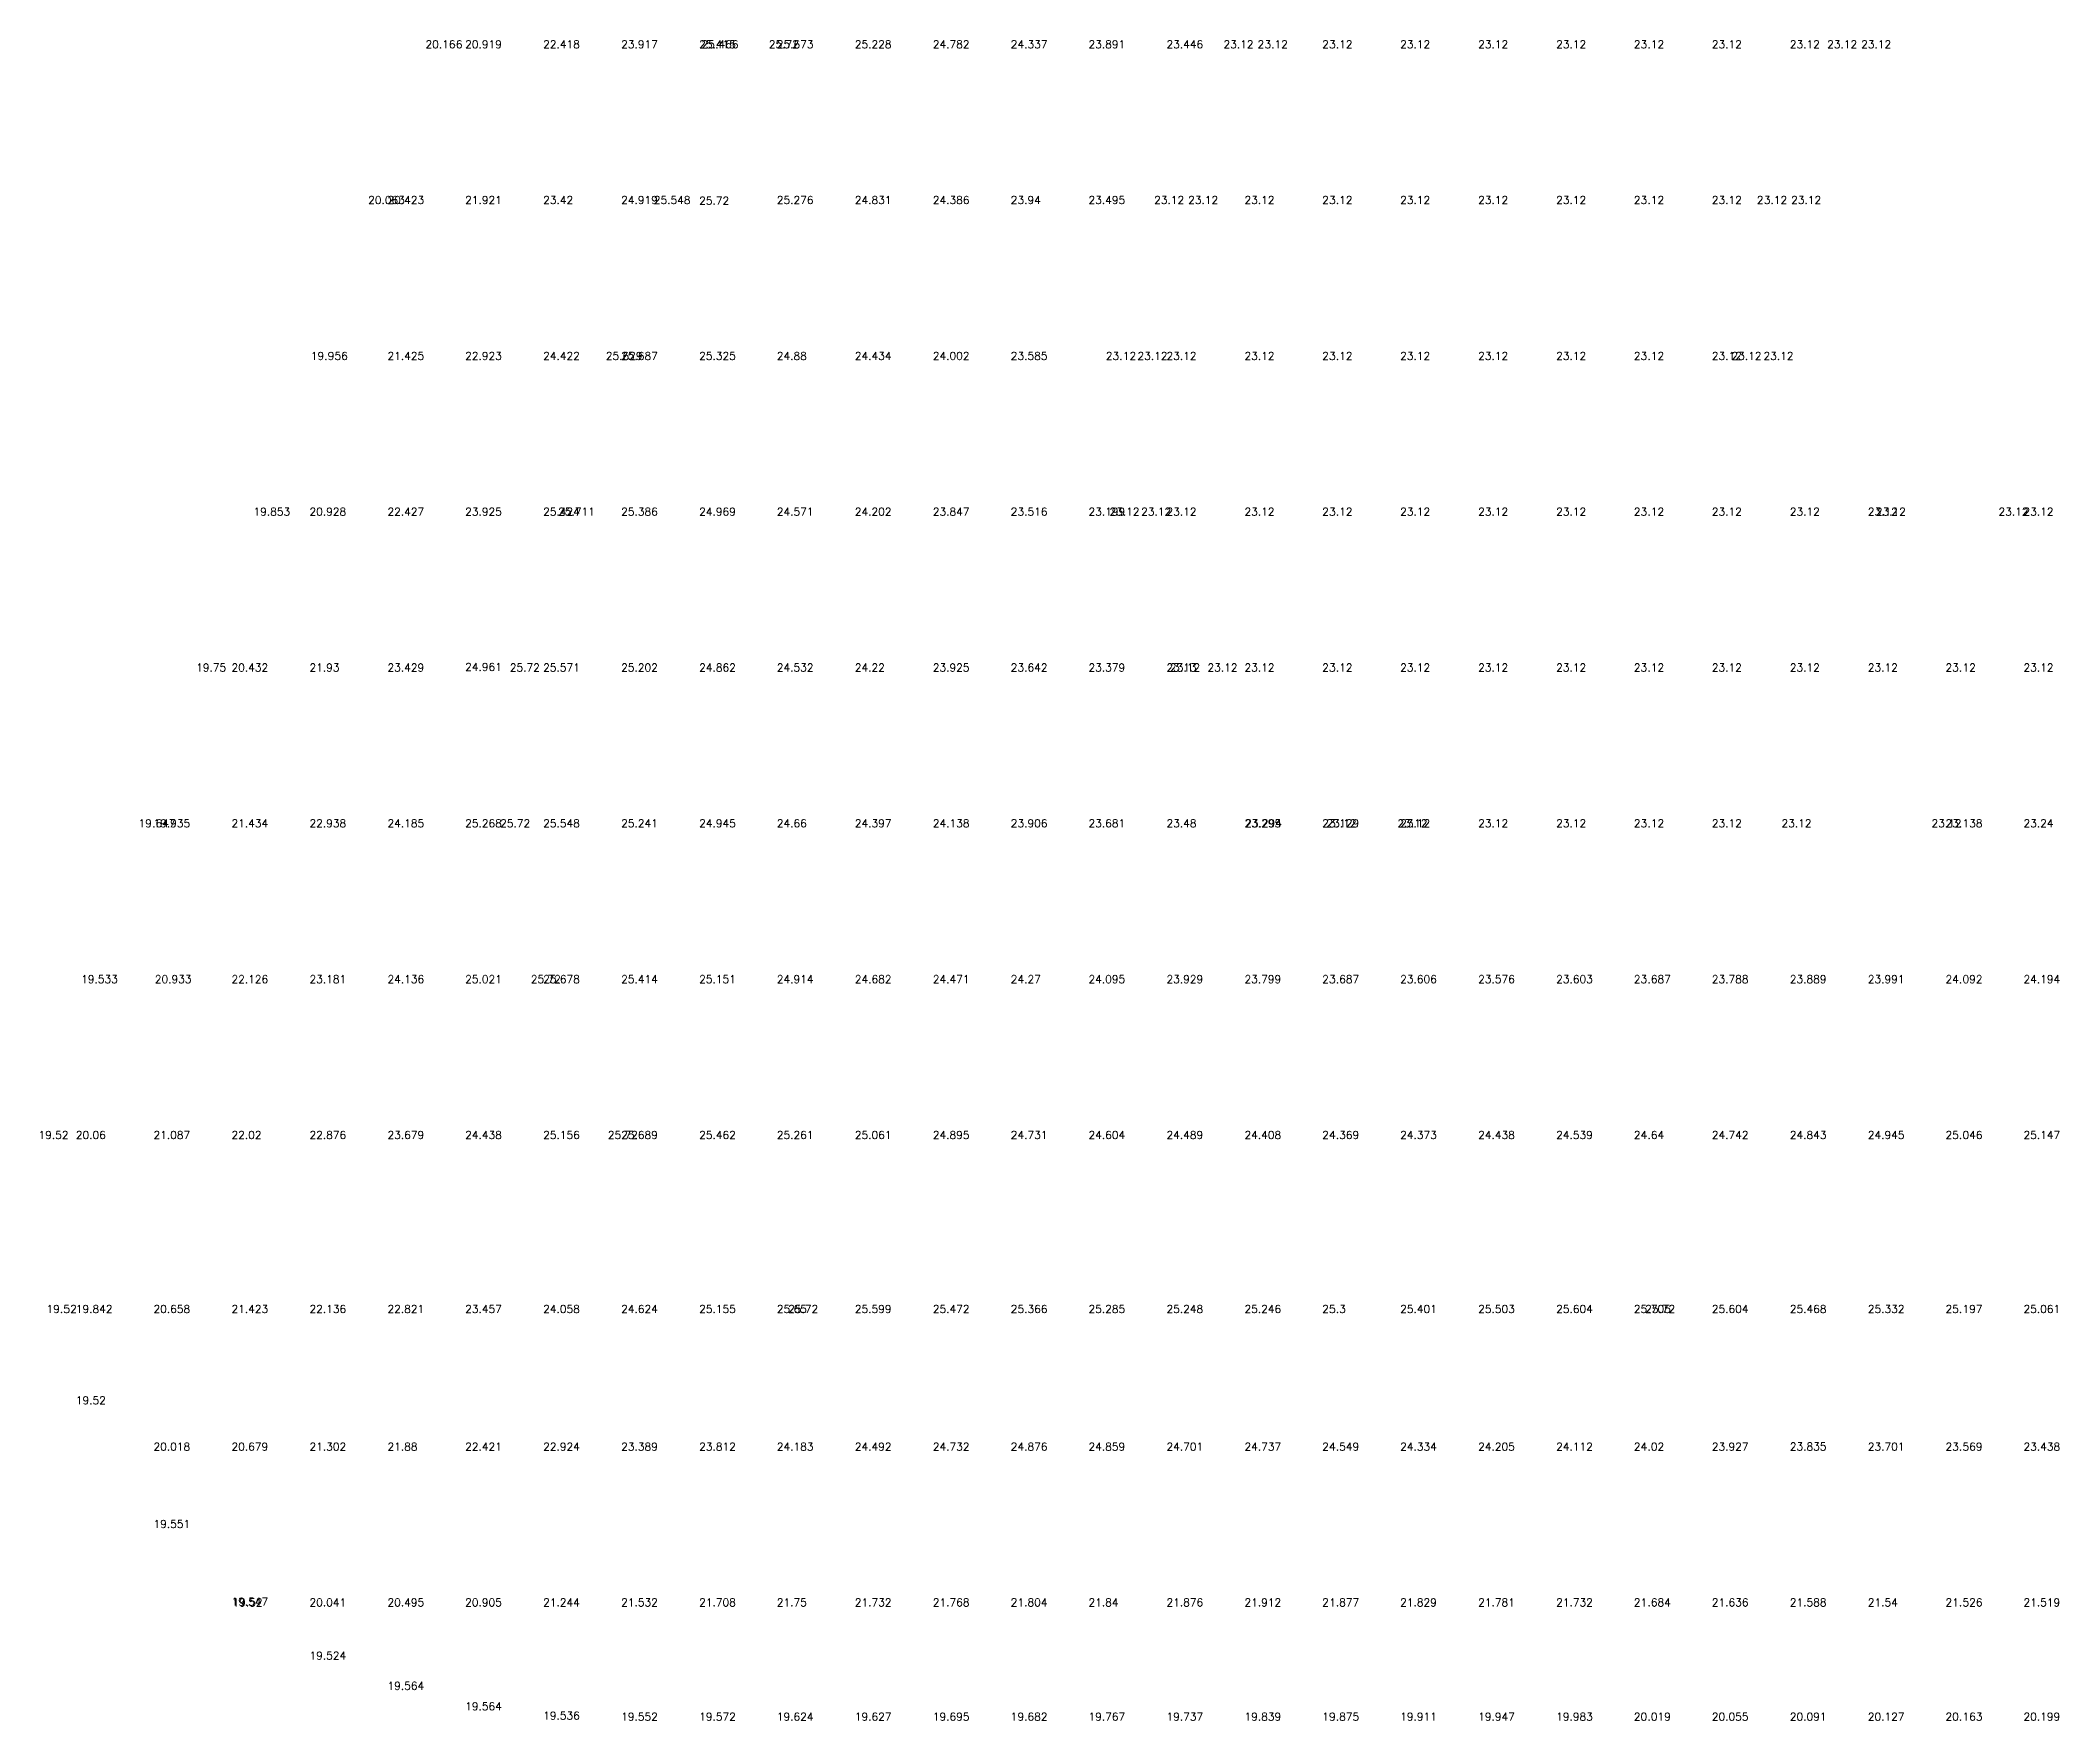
# Model space of a CAD drawing. Extents: x 6821 to 156660, y 8800 to 140150.
# Drawn here: x 6821 to 45695, y 8800 to 41150 of the extents above; entities that cross this region are included whole.
import ezdxf

# ---------------------------------------------------------------- set-up
doc = ezdxf.new("R2010")
doc.units = 0
doc.layers.get('0').update_dxf_attribs({"linetype": 'CONTINUOUS'})
doc.styles.get("Standard").update_dxf_attribs({"font": 'romans.shx', "bigfont": 'hztxt.shx'})

msp = doc.modelspace()

# ---------------------------------------------------------------- texts
for s, p in [('20.166', (14237.49, 41000, 20446.14)), ('20.919', (15000.62, 41000, 21199.34)), ('22.418', (16500.62, 41000, 22697.97)), ('23.917', (18000.62, 41000, 24196.59)), ('25.415', (19500.62, 41000, 25695.22)), ('25.466', (19551.53, 41000, 25746.08)), ('25.72', (20841.87, 41000, 26000)), ('25.673', (21000.62, 41000, 25952.87)), ('25.228', (22500.62, 41000, 25507.51)), ('24.782', (24000.62, 41000, 25062.16)), ('24.337', (25500.62, 41000, 24616.81)), ('23.891', (27000.62, 41000, 24171.46)), ('23.446', (28500.62, 41000, 23726.1)), ('23.12', (29598.97, 41000, 23400)), ('23.12', (30255.75, 41000, 23400)), ('23.12', (31500.62, 41000, 23400)), ('23.12', (33000.62, 41000, 23400)), ('23.12', (34500.62, 41000, 23400)), ('23.12', (36000.62, 41000, 23400)), ('23.12', (37500.62, 41000, 23400)), ('23.12', (39000.62, 41000, 23400)), ('23.12', (40500.62, 41000, 23400)), ('23.12', (41217.39, 41000, 23400)), ('23.12', (41875.22, 41000, 23400)), ('20.063', (13132.36, 38000, 20342.55)), ('20.423', (13500.62, 38000, 20702.73)), ('21.921', (15000.62, 38000, 22201.35)), ('23.42', (16500.62, 38000, 23699.98)), ('24.919', (18000.62, 38000, 25198.6)), ('25.548', (18630.22, 38000, 25827.62)), ('25.72', (19500.62, 37987.49, 26000)), ('25.276', (21000.62, 38000, 25556.3)), ('24.831', (22500.62, 38000, 25110.95)), ('24.386', (24000.62, 38000, 24665.6)), ('23.94', (25500.62, 38000, 24220.24)), ('23.495', (27000.62, 38000, 23774.89)), ('23.12', (28263.29, 38000, 23400)), ('23.12', (28920.07, 38000, 23400)), ('23.12', (30000.62, 38000, 23400)), ('23.12', (31500.62, 38000, 23400)), ('23.12', (33000.62, 38000, 23400)), ('23.12', (34500.62, 38000, 23400)), ('23.12', (36000.62, 38000, 23400)), ('23.12', (37500.62, 38000, 23400)), ('23.12', (39000.62, 38000, 23400)), ('23.12', (39868.79, 38000, 23400)), ('23.12', (40526.62, 38000, 23400)), ('19.956', (12030.3, 35000, 20235.77)), ('21.425', (13500.62, 35000, 21704.74)), ('22.923', (15000.62, 35000, 23203.36)), ('24.422', (16500.62, 35000, 24701.99)), ('25.629', (17708.91, 35000, 25909.17)), ('25.687', (18000.62, 35000, 25966.57)), ('25.325', (19500.62, 35000, 25605.08)), ('25.325', (19500.62, 35000, 25605.08)), ('24.88', (21000.62, 35000, 25159.73)), ('24.434', (22500.62, 35000, 24714.38)), ('24.002', (24000.62, 35000, 24282.26)), ('23.585', (25500.62, 35000, 23864.97)), ('23.12', (27335.56, 35000, 23400)), ('23.12', (27939.29, 35000, 23400)), ('23.12', (28500.62, 35000, 23400)), ('23.12', (30000.62, 35000, 23400)), ('23.12', (31500.62, 35000, 23400)), ('23.12', (33000.62, 35000, 23400)), ('23.12', (34500.62, 35000, 23400)), ('23.12', (36000.62, 35000, 23400)), ('23.12', (37500.62, 35000, 23400)), ('23.12', (39000.62, 35000, 23400)), ('23.12', (39379.37, 35000, 23400)), ('23.12', (39991.98, 35000, 23400)), ('19.853', (10924.45, 32000, 20132.94)), ('20.928', (12000.62, 32000, 21208.12)), ('22.427', (13500.62, 32000, 22706.75)), ('23.925', (15000.62, 32000, 24205.37)), ('25.424', (16500.62, 32000, 25703.99)), ('25.711', (16787.6, 32000, 25990.71)), ('25.386', (18000.62, 32000, 25666.12)), ('24.969', (19500.62, 32000, 25249.29)), ('24.571', (21000.62, 32000, 24851.21)), ('24.202', (22500.62, 32000, 24481.8)), ('23.847', (24000.62, 32000, 24126.72)), ('23.516', (25500.62, 32000, 23796.48)), ('23.199', (27000.62, 32000, 23479.25)), ('23.12', (27401.98, 32000, 23400)), ('23.12', (28014.57, 32000, 23400)), ('23.12', (28500.62, 32000, 23400)), ('23.12', (30000.62, 32000, 23400)), ('23.12', (31500.62, 32000, 23400)), ('23.12', (33000.62, 32000, 23400)), ('23.12', (34500.62, 32000, 23400)), ('23.12', (36000.62, 32000, 23400)), ('23.12', (37500.62, 32000, 23400)), ('23.12', (39000.62, 32000, 23400)), ('23.12', (40500.62, 32000, 23400)), ('23.12', (42000.62, 32000, 23400)), ('23.12', (42155.79, 32000, 23400)), ('23.12', (44520.26, 32000, 23400)), ('23.12', (45000.62, 32000, 23400)), ('24.961', (15000.62, 29012.41, 25241.49)), ('19.75', (9818.59, 29000, 20030.11)), ('20.432', (10500.62, 29000, 20711.51)), ('21.93', (12000.62, 29000, 22210.13)), ('23.429', (13500.62, 29000, 23708.76)), ('25.72', (15859.62, 29000, 26000)), ('25.571', (16500.62, 29000, 25850.5)), ('25.202', (18000.62, 29000, 25481.54)), ('24.862', (19500.62, 29000, 25141.95)), ('24.532', (21000.62, 29000, 24811.98)), ('24.532', (21000.62, 29000, 24811.98)), ('24.22', (22500.62, 29000, 24500.09)), ('23.925', (24000.62, 29000, 24204.73)), ('23.925', (24000.62, 29000, 24204.73)), ('23.642', (25500.62, 29000, 23922.24)), ('23.379', (27000.62, 29000, 23659.25)), ('23.13', (28500.62, 29000, 23410.4)), ('23.12', (28567.86, 29000, 23400)), ('23.12', (29290.04, 29000, 23400)), ('23.12', (30000.62, 29000, 23400)), ('23.12', (31500.62, 29000, 23400)), ('23.12', (33000.62, 29000, 23400)), ('23.12', (34500.62, 29000, 23400)), ('23.12', (36000.62, 29000, 23400)), ('23.12', (37500.62, 29000, 23400)), ('23.12', (39000.62, 29000, 23400)), ('23.12', (40500.62, 29000, 23400)), ('23.12', (42000.62, 29000, 23400)), ('23.12', (43500.62, 29000, 23400)), ('23.12', (45000.62, 29000, 23400)), ('19.647', (8712.74, 26000, 19927.28)), ('19.935', (9000.62, 26000, 20214.89)), ('21.434', (10500.62, 26000, 21713.52)), ('22.938', (12000.62, 26000, 23218.06)), ('24.185', (13500.62, 26000, 24464.93)), ('25.268', (15000.62, 26000, 25547.62)), ('25.72', (15671.42, 26000, 26000)), ('25.548', (16500.62, 26000, 25827.61)), ('25.241', (18000.62, 26000, 25520.79)), ('24.945', (19500.62, 26000, 25225.23)), ('24.66', (21000.62, 26000, 24940.16)), ('24.397', (22500.62, 26000, 24676.74)), ('24.138', (24000.62, 26000, 24418.14)), ('23.906', (25500.62, 26000, 24186.03)), ('23.681', (27000.62, 26000, 23960.57)), ('23.48', (28500.62, 26000, 23759.99)), ('23.48', (28500.62, 26000, 23759.99)), ('23.295', (30000.62, 26000, 23575.19)), ('23.294', (30014.06, 26000, 23573.7)), ('23.129', (31500.62, 26000, 23408.57)), ('23.12', (31577.77, 26000, 23400)), ('23.12', (32945.05, 26000, 23400)), ('23.12', (32945.05, 26000, 23400)), ('23.12', (33000.62, 26000, 23400)), ('23.12', (34500.62, 26000, 23400)), ('23.12', (36000.62, 26000, 23400)), ('23.12', (37500.62, 26000, 23400)), ('23.12', (39000.62, 26000, 23400)), ('23.12', (40341.15, 26000, 23400)), ('23.12', (43226.99, 26000, 23400)), ('23.138', (43500.62, 26000, 23418.49)), ('23.24', (45000.62, 26000, 23519.85)), ('19.533', (7606.7, 23000, 19813)), ('20.933', (9024.09, 23000, 21213)), ('22.126', (10500.62, 23000, 22405.85)), ('23.181', (12000.62, 23000, 23461.24)), ('24.136', (13500.62, 23000, 24416.49)), ('25.021', (15000.62, 23000, 25300.77)), ('25.72', (16262.21, 23000, 26000)), ('25.678', (16500.62, 23000, 25958.09)), ('25.414', (18000.62, 23000, 25694.44)), ('25.151', (19500.62, 23000, 25430.78)), ('24.914', (21000.62, 23000, 25193.84)), ('24.682', (22500.62, 23000, 24961.53)), ('24.471', (24000.62, 23000, 24750.94)), ('24.27', (25500.62, 23000, 24550.48)), ('24.095', (27000.62, 23000, 24375.14)), ('23.929', (28500.62, 23000, 24208.7)), ('23.799', (30000.62, 23000, 24079.26)), ('23.687', (31500.62, 23000, 23966.82)), ('23.606', (33000.62, 23000, 23886.05)), ('23.576', (34500.62, 23000, 23856.32)), ('23.603', (36000.62, 23000, 23882.94)), ('23.687', (37500.62, 23000, 23966.76)), ('23.788', (39000.62, 23000, 24068.11)), ('23.889', (40500.62, 23000, 24169.47)), ('23.991', (42000.62, 23000, 24270.83)), ('24.092', (43500.62, 23000, 24372.18)), ('24.194', (45000.62, 23000, 24473.54)), ('19.52', (6782.53, 20000, 19800)), ('20.06', (7500.62, 20000, 20340.02)), ('21.087', (9000.62, 20000, 21367.02)), ('22.02', (10500.62, 20000, 22299.95)), ('22.876', (12000.62, 20000, 23155.92)), ('23.679', (13500.62, 20000, 23959.02)), ('24.438', (15000.62, 20000, 24718.14)), ('25.156', (16500.62, 20000, 25435.71)), ('25.72', (17747.08, 20000, 26000)), ('25.689', (18000.62, 20000, 25969.22)), ('25.462', (19500.62, 20000, 25741.67)), ('25.261', (21000.62, 20000, 25541.44)), ('25.061', (22500.62, 20000, 25341.14)), ('24.895', (24000.62, 20000, 25175.07)), ('24.731', (25500.62, 20000, 25010.6)), ('24.604', (27000.62, 20000, 24883.58)), ('24.489', (28500.62, 20000, 24769.29)), ('24.408', (30000.62, 20000, 24688.33)), ('24.369', (31500.62, 20000, 24648.57)), ('24.373', (33000.62, 20000, 24653.3)), ('24.438', (34500.62, 20000, 24717.74)), ('24.539', (36000.62, 20000, 24819.09)), ('24.64', (37500.62, 20000, 24920.45)), ('24.742', (39000.62, 20000, 25021.81)), ('24.843', (40500.62, 20000, 25123.16)), ('24.945', (42000.62, 20000, 25224.52)), ('25.046', (43500.62, 20000, 25325.88)), ('25.147', (45000.62, 20000, 25427.23)), ('19.52', (6941.37, 16650, 19800)), ('19.842', (7500.62, 16650, 20121.61)), ('20.658', (9000.62, 16650, 20938.21)), ('21.423', (10500.62, 16650, 21703.19)), ('22.136', (12000.62, 16650, 22415.9)), ('22.821', (13500.62, 16650, 23100.84)), ('23.457', (15000.62, 16650, 23737.28)), ('24.058', (16500.62, 16650, 24338.2)), ('24.624', (18000.62, 16650, 24904.2)), ('25.155', (19500.62, 16650, 25435.21)), ('25.65', (21000.62, 16650, 25930.39)), ('25.72', (21218.58, 16650, 26000)), ('25.599', (22500.62, 16650, 25879.02)), ('25.472', (24000.62, 16650, 25752.12)), ('25.366', (25500.62, 16650, 25646.49)), ('25.285', (27000.62, 16650, 25565.29)), ('25.248', (28500.62, 16650, 25527.86)), ('25.246', (30000.62, 16650, 25525.94)), ('25.3', (31500.62, 16650, 25579.98)), ('25.401', (33000.62, 16650, 25681.34)), ('25.503', (34500.62, 16650, 25782.69)), ('25.604', (36000.62, 16650, 25884.05)), ('25.705', (37500.62, 16650, 25985.41)), ('25.705', (37500.62, 16650, 25985.41)), ('25.72', (37716.56, 16650, 26000)), ('25.604', (39000.62, 16650, 25883.83)), ('25.604', (39000.62, 16650, 25883.83)), ('25.468', (40500.62, 16650, 25748.12)), ('25.332', (42000.62, 16650, 25612.41)), ('25.197', (43500.62, 16650, 25476.7)), ('25.061', (45000.62, 16650, 25341)), ('19.52', (7500.62, 14890.37, 19800)), ('19.52', (7500.62, 14890.37, 19800)), ('20.018', (9000.62, 14000, 20298.07)), ('20.679', (10500.62, 14000, 20959.08)), ('21.302', (12000.62, 14000, 21582.12)), ('21.88', (13500.62, 14000, 22160.08)), ('22.421', (15000.62, 14000, 22700.92)), ('22.421', (15000.62, 14000, 22700.92)), ('22.924', (16500.62, 14000, 23203.78)), ('22.924', (16500.62, 14000, 23203.78)), ('23.389', (18000.62, 14000, 23668.93)), ('23.812', (19500.62, 14000, 24092.4)), ('24.183', (21000.62, 14000, 24463.49)), ('24.492', (22500.62, 14000, 24772.1)), ('24.732', (24000.62, 14000, 25011.8)), ('24.876', (25500.62, 14000, 25156.36)), ('24.859', (27000.62, 14000, 25139.27)), ('24.701', (28500.62, 14000, 24981.46)), ('24.737', (30000.62, 14000, 25017.44)), ('24.549', (31500.62, 14000, 24829.38)), ('24.334', (33000.62, 14000, 24614)), ('24.205', (34500.62, 14000, 24485.35)), ('24.112', (36000.62, 14000, 24392.48)), ('24.02', (37500.62, 14000, 24299.61)), ('23.927', (39000.62, 14000, 24206.74)), ('23.835', (40500.62, 14001.7, 24114.59)), ('23.701', (42000.62, 14000, 23981.18)), ('23.569', (43500.62, 14000, 23849.37)), ('23.438', (45000.62, 14000, 23717.55)), ('19.551', (9000.62, 12511.6, 19831.42)), ('19.551', (9000.62, 12511.6, 19831.42)), ('19.547', (10500.62, 11014.21, 19827.5)), ('19.547', (10500.62, 11014.21, 19827.5)), ('19.52', (10521.18, 11000, 19800)), ('20.041', (12000.62, 11000, 20320.69)), ('20.495', (13500.62, 11000, 20775.11)), ('20.905', (15000.62, 11000, 21184.96)), ('21.244', (16500.62, 11000, 21524.4)), ('21.532', (18000.62, 11000, 21811.57)), ('21.708', (19500.62, 11000, 21987.71)), ('21.75', (21000.62, 11000, 22030.39)), ('21.732', (22500.62, 11000, 22011.75)), ('21.768', (24000.62, 11000, 22047.73)), ('21.804', (25500.62, 11000, 22083.72)), ('21.84', (27000.62, 11000, 22119.7)), ('21.876', (28500.62, 11000, 22155.69)), ('21.912', (30000.62, 11000, 22191.67)), ('21.877', (31500.62, 11000, 22156.57)), ('21.829', (33000.62, 11000, 22108.54)), ('21.781', (34500.62, 11000, 22060.52)), ('21.732', (36000.62, 11000, 22012.49)), ('21.684', (37500.62, 11000, 21964.47)), ('21.636', (39000.62, 11000, 21916.44)), ('21.588', (40500.62, 11000, 21868.41)), ('21.54', (42000.62, 11000, 21820.39)), ('21.526', (43500.62, 11000, 21805.55)), ('21.519', (45000.62, 11000, 21798.52)), ('19.524', (12000.62, 9977.18, 19803.68)), ('19.524', (12000.62, 9977.18, 19803.68)), ('19.564', (13500.62, 9395.11, 19843.69)), ('19.564', (13500.62, 9395.11, 19843.69)), ('19.564', (15000.62, 9001.2, 19844.04)), ('19.564', (15000.62, 9001.2, 19844.04)), ('19.536', (16500.62, 8822.09, 19815.8)), ('19.536', (16500.62, 8822.09, 19815.8)), ('19.552', (18000.62, 8800, 19831.55)), ('19.552', (18000.62, 8800, 19831.55)), ('19.552', (18000.62, 8800, 19831.55)), ('19.552', (18000.62, 8800, 19831.55)), ('19.572', (19500.62, 8800, 19851.59)), ('19.572', (19500.62, 8800, 19851.59)), ('19.624', (21000.62, 8800, 19903.52)), ('19.624', (21000.62, 8800, 19903.52)), ('19.627', (22500.62, 8800, 19906.57)), ('19.627', (22500.62, 8800, 19906.57)), ('19.695', (24000.62, 8800, 19975.49)), ('19.695', (24000.62, 8800, 19975.49)), ('19.682', (25500.62, 8800, 19961.54)), ('19.682', (25500.62, 8800, 19961.54)), ('19.767', (27000.62, 8800, 20047.46)), ('19.767', (27000.62, 8800, 20047.46)), ('19.737', (28500.62, 8800, 20016.52)), ('19.737', (28500.62, 8800, 20016.52)), ('19.839', (30000.62, 8800, 20119.43)), ('19.839', (30000.62, 8800, 20119.43)), ('19.875', (31500.62, 8800, 20155.42)), ('19.875', (31500.62, 8800, 20155.42)), ('19.911', (33000.62, 8800, 20191.4)), ('19.911', (33000.62, 8800, 20191.4)), ('19.947', (34500.62, 8800, 20227.39)), ('19.947', (34500.62, 8800, 20227.39)), ('19.983', (36000.62, 8800, 20263.37)), ('19.983', (36000.62, 8800, 20263.37)), ('20.019', (37500.62, 8800, 20299.36)), ('20.019', (37500.62, 8800, 20299.36)), ('20.055', (39000.62, 8800, 20335.35)), ('20.055', (39000.62, 8800, 20335.35)), ('20.091', (40500.62, 8800, 20371.33)), ('20.091', (40500.62, 8800, 20371.33)), ('20.127', (42000.62, 8800, 20407.32)), ('20.127', (42000.62, 8800, 20407.32)), ('20.163', (43500.62, 8800, 20443.3)), ('20.163', (43500.62, 8800, 20443.3)), ('20.199', (45000.62, 8800, 20479.29)), ('20.199', (45000.62, 8800, 20479.29))]:
    msp.add_text(s, height=150).set_placement(p)

doc.saveas('drawing.dxf')
